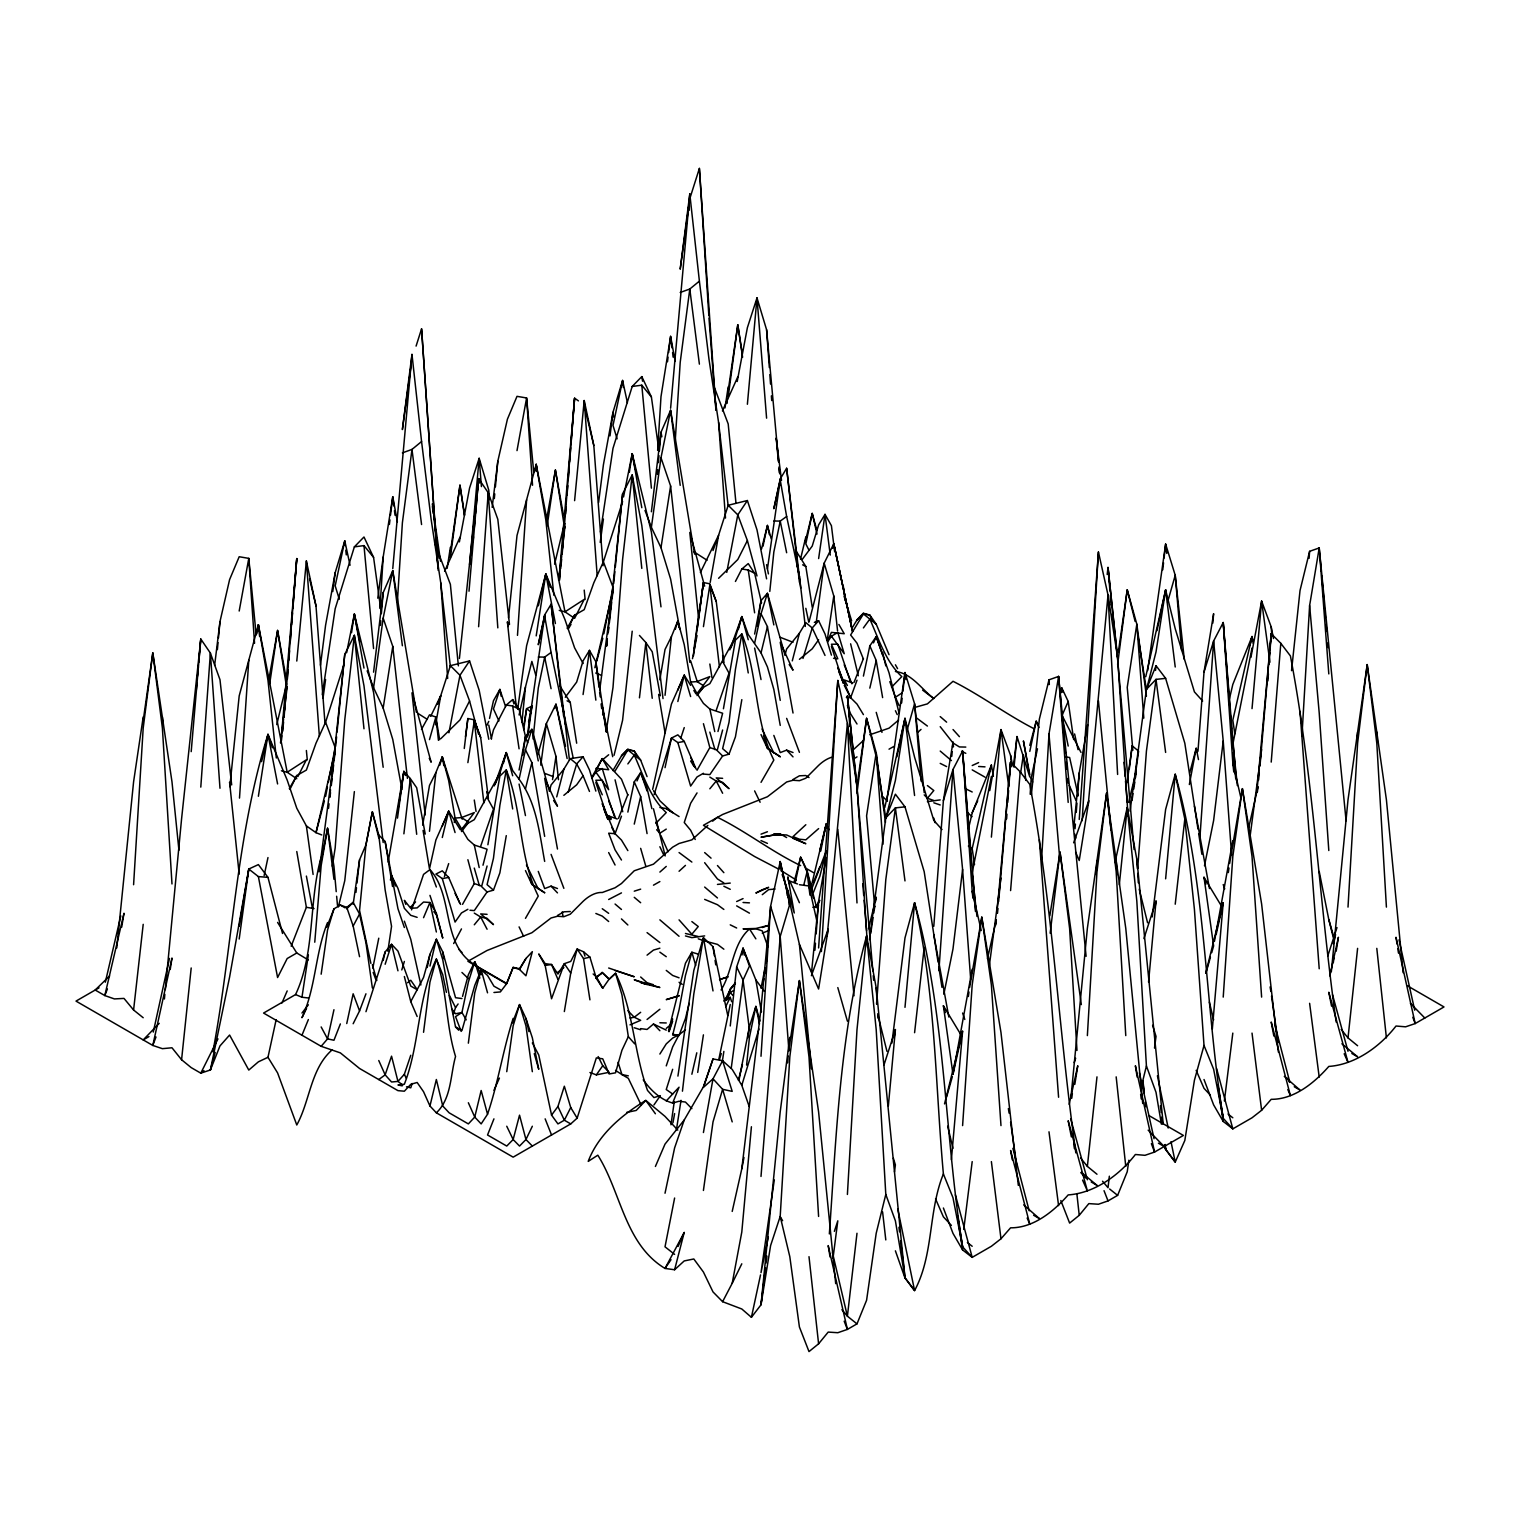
<?xml version="1.0" encoding="UTF-8"?>
<svg xmlns="http://www.w3.org/2000/svg" width="1520" height="1520" viewBox="0 0 1520 1520"><rect width="100%" height="100%" fill="white"/><g stroke="black" fill="none" stroke-linecap="round" stroke-linejoin="round"><path stroke-width="1.5" d="M867.597 947.283L856.995 786.068L847.4 723.52L837.805 680.485L821.389 951.558M1128.087 816.43L1117.618 657.571L1108.023 595.023L1098.428 551.988L1082.164 820.724M847.4 1194.454L856.995 1029.648L866.59 935.94L876.204 987.829L904.989 1277.712L914.584 1290.613C933.907 1254.665 928.093 1211.554 943.388 1173.953C935.199 1083.532 935.579 991.477 914.584 902.709L904.989 937.897L891.898 1043.081M1041.599 859.408L1048.99 734.084L1058.585 676.438L1048.99 679.82L1039.376 719.074L1031.396 794.447M1087.37 1035.595L1096.984 871.625L1106.579 793.079L1125.769 928.302L1142.717 1103.539M1301.956 735.642L1309.613 605.587L1319.208 547.96L1309.613 551.323L1300.018 590.577L1291.544 670.662M1348.012 907.098L1357.607 743.128L1367.202 664.582L1386.411 799.805L1403.112 972.705M133.589 884.716L143.203 728.023L152.798 652.84L171.988 781.85L178.942 850.25M689.092 210.444L689.377 205.732M677.806 1130.101L665.019 1116.383L645.81 1100.423C621.832 1114.92 598.291 1134.604 588.221 1161.375L597.816 1155.2C621.11 1192.06 624.644 1244.044 665.019 1268.44L674.614 1269.751L684.209 1260.935L693.804 1258.978L703.418 1272.031L713.013 1291.924L722.608 1301.69L741.798 1308.986L751.412 1317.308L761.007 1304.806L770.602 1245.583L780.197 1216.437L789.811 1057.008L799.406 980.571L818.596 1111.918L835.696 1283.64M1050.149 933.204L1060.029 852.074L1081.328 1004.587M379.981 608.456L383.173 557.061L392.768 496.736L397.366 521.816M397.347 602.319L402.382 522.804L411.977 449.426L421.572 441.541L411.977 354.407L402.382 429.571L411.008 366.092M657.647 450.395L660.991 396.663L670.605 336.338L675.184 361.418M675.165 441.921L680.2 362.406L689.795 289.028L699.39 281.143L689.795 194.009L680.2 269.173L689.472 201.001M1096.091 874.589L1096.984 860.548M1357.17 739.062L1357.607 732.051M761.007 1056.267L770.602 906.338L780.197 861.593L799.406 944.357L811.395 1068.883M1030.18 794.238L1031.225 777.841L1037.476 748.771M142.728 723.995L152.798 652.84L162.393 728.023L171.988 883.956M239.495 798.095L248.786 660.231L258.381 624.739L287.185 772.255L296.78 778.734M449.73 556.681L459.971 485.165L464.588 515.071M517.484 635.36L526.604 499.833L536.199 464.341L565.003 611.838L574.598 618.336L584.212 599.393L565.003 611.838L559.246 610.375M727.073 403.351L727.396 398.639M727.719 393.927L737.789 324.767L742.064 352.374M837.805 680.485L818.596 947.948M1098.428 551.988L1079.238 819.451M962.597 1125.598L972.192 984.941L981.787 917.13L1000.977 1032.46L1018.324 1185.372M1223.22 997.101L1232.815 856.444L1242.41 788.633L1261.619 903.963L1278.415 1052.163M829.35 1233.936C836.437 1133.996 840.009 1033.068 866.59 935.94L876.204 1029.648L885.799 1194.454L895.394 1220.826L904.989 1277.712L900.6 1241.023M1006.62 818.881L1006.943 814.15M1007.779 802.332L1008.596 790.514M1008.938 785.802L1010.591 762.166L1020.186 771.799L1029.781 784.415C1052.942 906.167 1058.585 1030.294 1075.837 1152.882M1267.908 680.922L1268.402 673.835M1269.067 664.392L1269.884 652.574M1270.226 647.843L1271.214 633.669L1280.809 643.321L1290.404 655.918C1313.451 776.891 1319.075 900.22 1336.175 1022.048M200.792 787.113L210.387 653.087L200.792 639.027L181.583 818.843L165.3 989.615M478.61 626.715L488.205 492.689L478.61 478.629L459.42 658.445M284.069 717.326L296.78 558.562L281.048 740.487M562.134 554.572L574.598 398.164L578.436 400.881M876.546 1003.998L885.799 879.643L895.394 807.88L904.989 806.854L924.198 871.72L938.049 962.084M1048.629 684.475L1048.99 679.82L1049.332 684.513M1137.701 868.471L1146.422 751.146L1156.017 679.383L1165.631 678.357L1184.821 743.223L1197.969 829.008M1309.1 558.315L1309.613 551.323M814.929 950.228L815.461 943.255M816.164 933.945L818.596 901.36L826.196 857.85M933.793 926.307L943.388 800.603L952.983 742.159L953.477 746.852M1075.039 828.704L1075.4 824.068M1076.255 812.421L1076.958 803.111M1077.49 796.138L1079.238 772.882L1087.636 724.774M1197.969 751.26L1204.011 672.106L1213.625 613.681L1212.827 623.124M287.375 679.174L288.097 669.712M288.838 660.269L289.579 650.807M290.32 641.345L291.061 631.883M291.612 624.777L292.543 612.959M292.904 608.228L296.78 558.562M565.554 514.045L566.105 506.958M567.036 495.121L567.777 485.678M568.328 478.572L569.259 466.754M569.62 462.023L570.722 447.83M571.102 443.099L574.598 398.164L558.885 580.089M1010.591 890.587L1020.186 771.799M1271.214 762.09L1280.809 643.321M392.768 568.613L411.977 354.407M670.605 408.215L689.795 194.009M951.387 1159.741L962.597 1031.244L944.528 1103.919M998.64 901.569L1010.591 762.166L1011.598 766.783M1212.333 1028.964L1223.22 902.747L1205.721 973.161M1259.985 766.023L1271.214 633.669L1256.926 791.692M314.754 942.21L321.157 865.602L327.56 828.21L333.963 866.362L336.224 891.651M779.608 868.623L780.197 861.593L789.811 904.153L780.197 936.529L761.007 1176.442M951.786 756.352L952.185 751.621M952.584 746.89L952.983 742.159M191.197 751.621L200.792 639.027L198.74 662.283M380.38 625.423L380.779 620.73M416.366 712.234L392.768 570.646L383.173 592.648L381.368 613.719L373.578 557.365L363.983 536.997L354.369 546.858L335.179 608.722L322.259 694.754M469.015 591.204L478.61 478.629L479.579 483.037M657.4 474.373L657.799 469.699M658.388 462.669L658.996 455.658M659.395 450.965L660.991 432.25L670.605 410.248L694.602 554.154M787.607 1062.898L788.196 1055.925M788.595 1051.27L799.406 980.571L809.001 1057.008L818.596 1216.437M1049.826 915.8L1060.029 852.074L1069.624 928.53L1076.977 1050.434M196.289 690.213L196.916 683.221M197.524 676.248L198.341 666.938M473.1 541.443L473.499 536.788M474.316 527.478L474.943 520.505M475.551 513.532L478.61 478.629M938.904 970.634L952.983 769.519L962.597 751.013L975.783 910.917M1199.926 837.444L1213.625 641.022L1223.22 622.516L1236.216 780.083M991.382 837.121L1000.977 729.581L1010.591 755.421L1012.415 764.712M1252.024 708.624L1261.619 601.084L1271.214 626.924L1273.494 638.533M320.53 864.234L327.56 828.21L333.963 879.282M469.566 564.661L479.161 458.299L488.775 490.162L489.459 499.605M747.384 404.263L756.998 297.901L766.593 329.764L778.677 462.08M751.412 1126.757L741.798 1232.036L732.203 1283.298L722.608 1301.69M827.165 936.13L847.4 723.52L856.995 902.937M995.866 924.901L996.284 920.189M996.93 913.102L1010.591 762.166M1088.149 805.334L1108.023 595.023L1117.618 774.44M888.345 1105.971L895.394 1029.572L884.013 1064.874M904.989 1007.323L914.584 902.709C945.896 1014.657 944.11 1132.571 962.597 1246.818L972.192 1257.363L991.382 1246.267L1000.977 1238.781L1010.591 1227.818C1033.448 1228.008 1053.74 1211.402 1068.18 1194.91C1094.571 1193.124 1119.442 1175.093 1135.383 1154.497L1144.978 1155.314L1154.573 1152.065L1183.377 1135.44L1148.816 1115.49M1148.55 982.11L1156.017 901.075L1143.933 938.581M1165.631 878.826L1175.226 774.212C1206.538 886.16 1204.733 1004.074 1223.22 1118.321L1232.815 1128.866L1252.024 1117.789L1261.619 1110.284L1271.214 1099.321C1294.071 1099.511 1314.363 1082.905 1328.803 1066.432C1355.194 1064.627 1380.065 1046.596 1396.006 1026.019L1405.601 1026.817L1415.196 1023.568L1444 1006.943L1407.52 985.872M217.379 649.629L218.025 642.618M218.462 637.963L219.982 621.623L229.596 579.595L239.191 556.738L248.786 558.372L256.158 634.923M494.323 498.579L494.76 493.905M495.406 486.894L497.819 461.225L507.414 419.197L517.009 396.34L526.604 397.974L533.748 472.207M164.407 998.982L164.844 994.289M296.78 661.048L306.375 560.956L315.989 605.872L325.033 723.786M574.598 500.65L584.212 400.539L593.807 445.474L603.041 565.744M281.466 740.544L281.922 735.832M282.378 731.101L283.518 719.302M283.974 714.59L284.905 705.147M285.817 695.704L286.501 688.636M559.284 580.146L560.196 570.703M560.671 565.991L561.583 556.548M562.267 549.461L563.179 540.018M564.091 530.594L564.775 523.507M1014.03 767.201L1017.013 736.554L1029.8 777.005L1023.416 740.905L1029.8 774.535M1070.916 1097.839L1087.37 928.302L1106.579 793.079L1116.174 871.625L1125.769 1035.595M1331.33 971.717L1348.012 799.805L1367.202 664.582L1376.797 743.128L1386.411 907.098M335.654 746.263L336.585 736.82M337.06 732.108L344.774 654.284L354.369 635.303L363.983 685.805L383.173 842.498M613.7 583.49L614.878 571.71M615.334 566.998L622.592 493.886L632.206 474.905L641.801 525.407L663.024 698.592M811.585 971.983L818.596 901.36M997.481 913.33L997.937 908.618M1073.842 827.013L1079.238 772.882M1155.561 670.396L1156.017 665.684L1165.631 678.357M1189.343 784.529L1196.202 748.277L1197.361 752.685M1257.401 791.882L1257.876 787.17M1258.579 780.121L1259.282 773.072M116.774 947.929L133.589 781.85L143.203 716.946M521.911 722.323L525.464 687.097L531.867 661.409L535.705 674.918M543.951 621.908L544.673 614.916L551.076 604.257L565.155 724.147M779.513 485.906L780.235 478.914L786.638 468.255L800.717 588.145M230.204 783.028L239.191 695.894L248.786 660.231M282.625 731.405L283.575 722.019M508.497 617.918L517.009 535.496L526.604 499.833M533.064 738.967L538.27 688.028L544.673 657.096L551.076 652.46L544.673 615.999L538.27 644.708L544.673 614.916M559.493 580.393L560.196 573.344M560.69 568.651L561.64 559.265M769.804 591.394L773.832 552.026L780.235 521.094L786.638 516.458L780.235 479.997L773.832 508.706L780.235 478.914M746.605 1065.102L749.455 1037.248L755.858 1006.392L759.924 1021.079M1119.309 884.754L1127.232 807.462L1136.827 859.332L1163.161 1123.394M276.146 1019.711L267.976 1057.293L258.381 1061.834L248.786 1070.061L229.596 1035.044L219.982 1045.912L210.387 1069.985L200.792 1073.158L191.197 1067.61L181.583 1059.744L191.197 967.974M328.529 808.431L329.023 803.776M329.764 796.765L330.505 789.754M330.999 785.08L344.774 654.284M606.594 645.696L607.335 638.704M607.829 634.03L622.592 493.886M354.369 791.597L344.774 880.631L338.371 906.927M632.206 631.199L622.592 720.233L614.061 755.288M730.246 1025.962L736.649 966.948L743.052 948.233L755.858 979.944L761.444 1011.997M1096.984 1174.238L1087.37 1166.391L1096.984 1076.863M1357.607 1045.741L1348.012 1037.894L1357.607 948.366M355.965 892.392L356.478 887.737M356.991 883.082L359.556 859.807L365.959 844.816L372.362 811.832L378.765 834.974L385.149 889.96L391.552 926.364L387.847 951.216M429.476 831.307L435.879 772.597L442.282 756.884L462.194 819.147M665.038 695.305L671.441 636.595L677.844 620.882L684.247 644.67L690.631 682.062L697.034 693.633L703.437 687.306L709.84 683.658L735.433 637.279L741.836 616.588L748.239 634.543L761.026 652.878L767.429 666.938L773.832 689.453L780.235 725.401M901.626 702.981L902.139 698.307M902.918 691.277L904.989 672.543L914.584 703.779L924.198 792.604M1162.762 569.81L1163.541 562.78M1164.073 558.106L1165.631 544.046L1175.226 575.282L1184.308 659.433M143.203 1017.735L133.589 1010.002L143.203 924.331M329.992 797.183L330.505 792.566M331.284 785.631L332.063 778.696M332.576 774.079L333.621 764.845M334.134 760.209L335.179 750.975L315.989 832.675L321.746 834.955M606.765 646.038L607.297 641.402M608.323 632.168L608.855 627.551M609.368 622.915L611.705 602.129M612.218 597.512L612.997 590.577L594.871 667.736M914.584 1032.688L924.198 947.473M1175.226 904.191L1184.821 818.976L1175.226 774.212L1165.631 809.4L1152.236 916.921M403.883 833.834L410.286 778.544L403.883 771.419L388.151 862.106M531.069 712.804L531.867 705.945L528.561 721.981M639.445 697.832L645.848 642.542L639.445 635.436M805.296 541.481L812.231 513.399L816.886 530.48M856.995 1233.271L847.4 1316.206L856.995 1323.863L866.59 1300.246L876.204 1233.271L885.799 1194.454M989.748 790.628L1000.977 729.581L1008.672 786.011M1109.353 1176.195L1108.023 1187.709L1102.551 1181.211M1250.922 657.419L1261.619 601.084L1269.941 662.226M280.497 742.995L287.185 686.831M558.6 580.241L565.003 526.433M732.203 1211.421L741.798 1168.785L761.007 1008.501L770.602 906.338L780.197 936.529L788.918 1050.643M1107.187 574.503L1108.023 567.435L1117.618 657.571M373.578 672.163L383.173 592.648M464.265 748.486L467.875 718.542L474.278 719.815L480.681 737.542L488.11 795.91M651.396 511.746L660.991 432.25L661.865 436.734M693.443 655.899L703.437 582.54L709.84 583.813L716.243 601.54L723.672 659.927M765.529 1267.68L761.007 1304.806L780.197 1111.918L789.811 1037.324M766.08 1263.025L766.935 1256.071M943.388 800.603L952.983 769.519L962.597 869.478L952.983 948.974L943.844 994.27M1204.011 672.106L1213.625 641.022L1223.22 740.981L1213.625 820.477L1204.486 865.773M214.624 665.437L219.982 621.623M389.386 524.476L389.956 519.859M390.507 515.223L392.768 496.736L393.908 505.989M492.157 507.338L497.819 461.225M667.489 361.76L668.059 357.143M668.629 352.526L670.605 336.338L672.011 347.89M1013.384 766.175L1017.013 736.554M963.756 1229.433L972.192 1161.603M1224.379 1100.936L1232.815 1033.106M459.382 541.899L469.566 488.072L479.161 458.299L481.422 486.59M737.2 381.501L747.384 327.674L756.998 297.901L766.593 418.152M1129.284 769.006L1132.191 745.864L1138.594 751.127L1134.034 784.738M320.473 665.228L325.584 625.233L335.179 572.717L344.774 540.835L350.056 565.25M332.785 591.565L335.179 572.717M423.548 1032.289L429.951 982.091L436.354 959.063L442.757 974.7L446.405 992.37M468.35 1043.176L474.753 992.826L481.156 969.741L487.54 975.46L493.943 986.195L500.346 989.748M598.595 502.474L603.402 464.835L612.997 412.319L622.592 380.437L627.399 402.629M609.995 435.879L612.997 412.319L613.643 417.012M856.995 793.003L866.59 718.276L876.204 752.685L885.476 822.358M832.998 1258.275L837.805 1220.826L834.366 1231.352M894.501 1171.92L895.394 1164.89L893.342 1158.221M1117.618 664.506L1127.232 589.779L1136.827 624.188L1146.422 696.179M1154.516 1048.116L1156.017 1036.393L1152.597 1025.278M1071.771 1098.2L1072.379 1093.545M1333.306 962.711L1333.914 958.056M319.086 871.815L335.179 749.835M377.777 598.177L383.173 557.061M599.678 690.308L612.997 589.437M450.376 557.403L459.971 485.165L464.417 515.337M465.443 736.801L467.875 718.542M544.673 615.999L527.022 737.447M527.915 735.889L531.867 705.945M697.338 628.197L703.437 582.54L694.013 648.28M728.194 397.005L737.789 324.767L742.596 357.257M767.429 568.955L780.235 479.997M989.216 966.511L1000.977 878.066M1250.162 835.677L1261.619 749.569M540.778 765.13L546.364 723.558L555.959 704.178L565.554 746.282M816.126 623.219L824.182 563.16L833.777 543.78L852.53 631.503M886.73 801.344L904.989 672.543L905.863 679.573M869.421 939.626L885.799 817.855L895.394 794.181L904.989 806.854M1147.657 670.529L1165.631 544.046L1166.79 553.413M1130.063 811.129L1146.422 689.358L1156.017 665.684M239.191 939.037L248.786 869.041L258.381 864.595L267.976 877.363L282.53 933.489M323.019 698.155L325.584 679.497M397.48 818.121L403.883 771.419L405.479 775.504M523.735 729.638L526.604 708.643L532.361 705.983M600.21 542.412L603.402 519.099M401.964 789.545L392.768 739.461L383.173 708.092L373.578 687.705L383.173 618.146L392.768 570.646L402.382 645.753M680.2 485.355L670.605 410.248L660.991 457.748L651.396 527.288L660.991 547.694L670.605 579.063L679.782 629.147M506.749 1071.676L513.152 1025.791L519.536 1004.587L525.939 1018.4L532.342 1037.799L538.745 1069.301L534.261 1053.626M703.418 1190.464L713.013 1121.893L722.608 1089.308L713.013 1078.82L722.608 1060.713L732.203 1069.415L741.798 1085.318L749.189 1106.465M968.354 996.531L968.981 991.971M969.627 987.43L981.787 917.13L991.382 984.941L1000.977 1125.598M1127.08 782.629L1132.191 745.864M1228.331 872.575L1228.977 868.034M1229.623 863.474L1242.41 788.633L1252.024 856.444L1261.619 997.101M212.895 1051.802C232.75 946.276 235.885 837.425 267.976 734.388L287.185 780.083L296.78 808.241L306.375 825.892L313.101 874.456M517.674 709.08L526.604 645.753L545.813 573.99L565.003 619.666L574.598 647.843L583.129 663.518M731.215 1068.351L743.052 980.077L749.455 966.112L743.052 948.233L742.045 954.921M353.153 904.267L359.556 859.807M670.966 1124.8L674.272 1101.62M677.92 1076.103L693.804 970.501L703.418 937.707L713.013 946.675L727.776 1015.55M857.66 781.014L866.59 718.276L875.634 754.452M884.792 807.481L904.989 718.39L914.584 757.226L933.793 820.382L942.02 829.54M1118.283 652.517L1127.232 589.779L1135.136 621.433M1145.757 676.685L1165.631 589.893L1175.226 628.729L1194.416 691.885L1202.643 701.043M1128.885 1160.216L1127.232 1171.749L1117.618 1195.366L1108.023 1200.914L1098.428 1204.239L1088.833 1203.612L1079.238 1215.316L1069.624 1223.087L1060.827 1200.534M321.157 974.187L327.56 929.936L333.963 908.846L340.366 905.084L346.75 907.364L353.153 926.041L359.556 956.688M583.072 694.545L589.475 650.37L595.859 661.694L606.537 732.07M818.634 558.562L825.018 514.368L831.421 525.692L834.632 551.513M522.785 755.022L525.464 736.649L531.867 729.277L549.157 790.077M757.321 625.917L761.026 600.647L767.429 593.275L784.7 654.075M269.705 683.753L277.59 630.401L286.387 679.782M547.181 525.673L555.408 470.003L563.407 514.881M552.539 779.608L555.959 756.371L546.364 723.558L537.966 754.528M827.26 640.11L833.777 595.973L824.182 563.16L809.096 621.623M398.487 807.158L403.883 771.419M600.438 532.038L612.997 448.324L632.206 386.46L641.801 376.599L651.396 396.948L659.015 451.003M308.37 997.994L301.967 997.234L308.37 954.94M447.165 568.328L450.376 547.276M724.983 407.93L728.194 386.878M697.718 1072.417L703.418 1034.854M787.132 895.299L787.854 890.606L782.154 874.551M870.713 933.451L873.107 917.548M873.791 913.007L874.817 906.205M875.501 901.664L876.204 897.123L868.509 928.682M1020.566 773.338L1023.416 754.623L1025.753 780.406M1132.02 800.413L1133.046 793.611M1133.749 789.07L1134.775 782.249M1135.459 777.708L1136.143 773.167M351.538 632.643L354.369 614.061L373.578 692.455L383.173 767.258M467.875 762.641L474.278 720.974L480.681 737.542M629.356 472.245L632.206 453.663L651.396 532.057L660.991 606.86M703.437 626.639L709.84 584.972L716.243 601.54M722.437 1060.713L723.862 1051.403M894.33 1036.526L895.394 1029.572M1155.314 905.711L1156.017 901.075M170.221 969.513L171.988 958.018L152.798 1045.437L162.393 1048.667L171.988 1047.774L181.583 1059.744M258.381 796.271L267.976 734.388L272.422 747.726M332.329 866.267L335.179 847.875L344.774 719.853L354.369 635.303L363.983 728.783M383.173 708.092L392.768 646.38L383.173 618.146M536.199 635.873L545.813 573.99L550.24 587.328M606.252 731.158L612.997 687.477L622.592 559.455L632.206 474.905L641.801 568.385M660.991 547.694L670.605 485.982L660.991 457.748M676.381 1130.044L681.017 1100.328M682.442 1091.189L693.804 994.023L703.418 937.707L713.013 990.926M747.669 1038.008L749.455 1026.551L755.858 1006.392L759.506 1024.024M914.584 795.492L904.989 718.39L895.394 780.425L885.799 818.273L876.204 756.713M1175.226 666.995L1165.631 589.893L1156.017 651.928L1146.422 689.776L1137.891 635.056M1074.83 1084.33L1077.775 1065.767L1069.187 1104.375M1336.194 951.197L1338.417 937.27L1329.829 975.878M774.288 1179.938L761.007 1272.658L768.322 1237.033M121.695 927.181L123.994 913.235L104.804 995.562L114.399 998.925L123.994 998.412L133.589 1010.002M556.719 796.879L563.863 769.196L570.266 758.632L583.072 756.713L589.475 769.956L595.859 791.103M792.281 660.877L799.425 633.194L805.828 622.63L812.231 627.95L825.018 655.424M239.191 926.25L248.786 869.041L258.381 876.584L267.976 877.363M523.925 724.66L526.604 708.643L531.411 712.424M512.392 1022.941L519.536 1004.587L525.939 1025.791L532.342 1071.676M564.338 1011.56L570.741 973.066L577.144 949.012L583.547 951.786L589.931 957.144L596.334 978.424L602.737 988.247L609.14 979.108L615.543 973.256C633.65 1010.097 633.688 1052.106 647.539 1090.467L653.942 1097.573L660.326 1095.673L653.942 1104.945M256.842 633.783L258.381 624.739L267.976 680.333L276.317 758.005M422.674 825.151L429.476 785.46L435.879 772.597M535.059 471.124L536.199 464.341L545.813 519.935L553.888 595.251M602.642 714.951L603.402 710.448M659.832 679.801L665.038 649.458L671.441 636.595M506.274 835.639L499.871 872.86L493.468 890.169L487.084 891.955L474.278 910.613L470.003 910.252M741.836 699.637L735.433 736.858L729.03 754.167L722.627 755.953L709.84 774.611L703.437 774.079M763.059 983.25L763.857 978.633M764.655 974.016L765.453 969.38M326.762 927.143L333.963 908.846M739.062 1079.808L749.455 1026.551M269.192 677.54L277.59 630.401L286.444 686.28M248.786 869.041L229.596 977.075L210.387 1069.985L215.194 1052.41M435.575 724.85L440.762 695.628L450.376 665.665L469.566 660.934L479.161 690.251L488.775 739.252M547.01 517.142L555.408 470.003L564.642 528.2M710.201 582.445L718.599 535.23L728.194 505.267L747.384 500.536L756.998 529.853L766.593 578.854M487.882 844.778L499.871 776.074L506.274 769.937C522.652 810.312 518.643 857.204 538.27 896.078L525.464 918.346M723.425 708.776L735.433 640.091L741.836 633.935C758.214 674.31 754.205 721.202 773.832 760.076L761.026 782.344M703.418 1132.533L713.013 1078.82L703.418 1087.389L713.013 1058.965L722.608 1060.713L732.203 1091.379L722.608 1089.308L732.203 1121.893M672.942 1122.805L674.614 1113.59M239.191 611.021L248.786 558.372L254.543 643.302M517.009 450.623L526.604 397.974L532.532 485.26M961.381 1035.5L943.388 1005.746L952.983 1074.355L972.192 969.228M1214.461 941.298L1232.815 840.731M321.157 857.204C308.446 902.12 315.59 952.014 295.564 994.574L263.568 1013.061L321.157 1046.311L340.366 1052.885L359.556 1068.484L397.955 1090.638L404.358 1091.208L410.761 1084.311L417.145 1082.487L423.548 1091.702L429.951 1105.99L436.354 1112.811L513.152 1157.157L570.741 1123.907L577.144 1118.15L596.334 1057.92L602.737 1058.813L609.14 1073.975L615.543 1072.816L621.927 1050.282L628.33 1036.64L621.927 994.726L615.543 973.256L609.14 979.355L602.737 972.971L596.334 976.771L593.142 973.959M454.233 822.51L455.069 818.064L448.685 780.672L442.282 756.884L439.717 765.358M519.08 770.051L525.464 736.649L527.611 742.767M754.623 634.049L761.026 600.647M741.798 1168.785L743.983 1157.461M652.669 789.336L671.441 704.026L684.247 675.184L690.631 685.349M325.584 796.48L327.408 787.17M328.32 782.515L335.179 747.593L325.584 722.19L344.071 664.183M603.858 633.764L612.997 587.195L603.402 561.792L622.592 501.543M674.614 1198.026L665.019 1246.818L674.614 1254.38M692.474 658.692L697.034 635.531M346.598 652.821L354.369 614.061L359.86 641.706M372.818 968.05L378.765 938.201M623.523 496.983L632.206 453.663L635.398 469.775M761.007 988.247L765.111 967.746M766.042 963.186L766.954 958.645M972.192 872.841L991.382 776.492M1232.815 744.344L1252.024 647.995M820.762 851.048L826.253 823.954L828.989 829.749M1060.884 692.474L1061.815 687.952L1068.199 701.48L1073.652 739.537M811.547 885.191L826.253 823.954L827.241 828.267M427.215 967.556L429.951 954.37L436.354 939.208L442.757 951.938L455.544 997.709L461.947 998.545M718.884 1059.117L730.246 1004.511M627.855 812.098L634.258 781.869L640.661 772.616L647.064 788.386L651.871 808.659M763.002 546.231L767.429 525.407L771.267 538.916M665.019 1193.238L674.614 1147.885L684.209 1120.031L703.418 1086.819L713.013 1058.965M795.226 882.74L800.641 857.185L807.044 870.333L816.639 907.725M863.417 676.096L869.82 645.867L876.223 636.614L889.029 672.771L899.156 713.412M896.838 756.865L904.989 718.39M1029.8 751.374L1036.203 721.183L1038.046 724.945M1156.986 630.648L1165.631 589.893M264.138 875.558L267.976 857.565M346.75 1023.549L353.153 993.795L359.556 1010.895L353.153 1023.739M448.932 732.773L459.971 675.26L469.566 660.934M726.75 572.375L737.789 514.862L747.384 500.536M751.412 1317.308L760.532 1274.881M544.673 861.403C539.448 833.359 536.655 802.864 519.08 779.228L525.464 749.816L531.867 729.277L538.27 760.912M665.038 767.657L671.441 738.093L677.844 734.844L684.247 741.437L696.122 769.063M754.623 643.226L761.026 613.814L767.429 593.275L773.832 624.91M153.292 1032.061L169.461 958.436M333.963 1009.717L327.56 1038.882L321.157 1046.311M489.535 718.447L493.468 700.72L499.871 689.396L505.571 706.553M952.983 1074.355L962.597 1031.244M1216.152 934.515L1223.22 902.747M987.487 958.664L996.322 919.79M1248.642 827.887L1257.99 786.714M383.192 960.488L385.149 951.938L391.552 944.3L397.955 951.083L410.761 986.062L417.145 989.71L410.761 1001.623L417.145 1016.5M519.08 714.97L525.464 687.097M691.866 1074.241L696.787 1052.809M974.51 864.614L972.192 848.616L991.382 765.035L993.377 776.34M634.258 824.106L640.661 796.518L634.258 781.869M869.82 688.123L876.223 660.516L869.82 645.867M1114.958 862.6L1127.232 807.462L1136.827 901.151L1146.422 1065.976L1156.017 1092.329L1161.394 1124.192M1252.86 641.193L1252.024 636.557L1232.815 720.119L1234.81 733.837M105.336 982.205L120.802 915.876M261.592 761.672L267.976 734.388L277.59 783.94M538.346 605.834L545.813 573.99L555.408 623.542M968.449 828.837L972.192 812.934L991.382 765.035L989.786 771.818M1229.091 700.34L1232.815 684.437L1252.024 636.557L1253.221 643.34M1249.877 645.563L1252.024 636.557M429.951 966.074L436.354 939.208L442.757 959.728L449.141 994.821L455.544 1007.57L453.416 1013.973M800.489 559.265L805.828 536.883M554.895 708.605L555.959 704.178L567.112 758.518M832.713 548.207L833.777 543.78L852.074 629.299M276.754 724.603L286.634 683.81M554.591 564.205L564.452 523.412M429.951 1105.99L436.354 1079.504L442.757 1105.99L449.141 1112.811L468.35 1123.907L474.753 1117.067L481.156 1090.505L487.54 1114.236L481.156 1123.907L474.753 1117.067L468.35 1102.741M442.282 837.52L448.685 811.186L460.408 829.863M525.464 788.88L531.867 762.622L525.464 749.816M677.844 701.518L684.247 675.184L690.631 696.559M761.026 652.878L767.429 626.62L761.026 613.814M819.85 850.136L826.253 823.954M1060.2 694.507L1061.815 687.952L1062.784 692.265M1128.6 802.446L1136.276 770.887M689.187 1003.39L685.463 1018.476L679.06 1035.462L672.657 1035.044L679.06 1009.812L685.463 975.403L691.866 952.242L698.25 954.123M1141.349 1086.515L1146.422 1065.976M1333.325 943.692L1335.586 934.591M491.245 738.815L493.468 729.885L506.274 705.033L512.677 699.599L519.08 709.251L526.015 738.891M761.558 548.948L767.429 525.407L769.405 534.66M668.496 1030.959L685.463 963.243L691.866 952.242L695.704 965.428M803.852 884.83L807.044 871.929L800.641 857.185L794.257 881.429M482.999 865.222L487.084 849.243L474.278 845.006L467.875 839.382L455.069 818.064L461.472 817.589L474.278 812.592L461.472 829.616L467.875 823.308L474.278 819.66L499.871 773.281L506.274 752.59L512.677 770.545L519.08 779.228M717.972 731.5L722.627 713.26L709.84 709.004L703.437 703.38L697.034 693.538M674.614 1269.751L684.209 1232.473L665.019 1268.44L671.004 1259.662M738.397 1080.207L742.463 1064.589M390.393 880.023L391.552 875.615L397.955 888.345L404.358 908.314L410.761 915.325L417.145 917.339M1029.8 745.427L1036.203 721.183L1038.958 727.51M1189.799 772.54L1196.202 748.277L1198.482 759.582M324.387 801.002L315.989 832.675L306.375 825.892M596.809 660.972L602.794 638.343M811.699 888.991L826.253 850.934L819.85 876.28L813.447 892.354M481.84 885.685L487.084 866.001M487.54 1114.236C498.218 1082.753 503.006 1049.94 513.152 1018.4M717.402 749.683L722.627 729.999M462.536 996.398L468.35 974.776L474.753 961.704L481.156 974.776M503.367 763.363L506.274 752.59L512.677 775.751M738.34 629.527L741.836 616.588L748.239 639.749M549.328 791.331L551.076 784.985L563.863 769.196M784.89 655.348L786.638 648.983L799.425 633.194M1184.821 818.976L1194.416 909.34L1204.011 1045.456L1194.416 1080.283L1184.821 1140.494L1175.226 1162.116L1165.631 1149.481L1164.149 1145.301M429.951 954.37L423.548 977.436L417.145 989.71M946.58 1097.098L952.356 1076.635M1205.949 973.142L1210.414 957.239M1211.706 952.698L1213.625 945.877L1204.011 877.268L1220.826 905.027M429.476 739.613L435.879 717.003L429.476 714.875L421.477 729.372M906.908 730.74L914.584 703.779L921.196 781.261M1167.55 602.262L1175.226 575.282L1181.629 650.427M741.798 1085.318L758.955 1029.002M675.279 629.356L677.844 620.882L679.041 627.513M401.793 969.931L404.358 961.457M668.819 1031.548L672.657 1018.989M719.378 1059.725L721.297 1053.531M365.959 1011.693L385.149 951.938M570.741 1107.548L564.338 1120.202L557.935 1123.907L551.551 1115.091L557.935 1106.522L564.338 1086.211L570.741 1107.548L577.144 1118.15M672.657 1069.282L666.254 1089.536L672.657 1094.02L679.06 1087.199L672.657 1103.045C660.364 1099.644 650.484 1089.954 643.226 1079.808M416.081 346.104L421.572 328.833L438.197 570.399M689.795 198.645L699.39 168.416L716.015 410.001M385.149 964.25L391.552 944.3L397.955 970.805M1074.222 1062.632L1075.647 1058.243M1327.739 956.042L1336.992 927.561M412.167 1083.475L410.761 1087.826L406.486 1086.819M444.41 876.622L448.685 863.607M680.675 738.454L684.247 727.605M568.138 792.281L576.669 763.952L583.072 756.713M570.741 973.066L564.338 963.68L551.551 998.773L545.148 965.428L538.745 953.952L545.148 963.642L551.551 964.516L557.935 974.073L564.338 963.68L570.741 961.419L577.144 949.012L583.547 958.626L589.931 999.837M802.978 658.445L812.231 627.95L818.634 620.73L825.018 633.973L831.421 655.12M453.663 943.559L461.472 928.91M378.765 1060.523L385.149 1074.849L391.552 1081.993L397.955 1081.404L404.358 1074.26L410.761 1055.26M666.254 1065.881L672.657 1046.919L679.06 1034.683L685.463 1029.838M327.56 922.545C315.096 953.154 315.951 987.601 301.967 1017.716L306.527 1008.482M669.104 1031.605L672.657 1021.212M654.132 794.637L671.441 738.093L677.844 742.577L690.631 786.068L697.034 776.967L703.437 773.281M494.266 785.878L506.274 752.59M729.828 649.876L741.836 616.588M811.395 975.707L828.191 929.233L818.596 989.007L799.406 944.357M1073.633 842.802L1088.833 800.736L1079.238 860.51L1075.571 852.017M437.57 704.368L440.762 695.628L430.673 716.338M712.994 550.525L718.599 535.23L700.397 572.489M627.855 850.611L621.471 840.085L615.068 833.72L621.471 816.183M863.417 714.609L857.014 704.083L850.63 697.718L857.014 680.181M359.556 1010.895L365.959 993.795M155.99 1036.982L152.798 1045.437L76 1001.11L99.047 987.81M411.559 909.891L423.548 874.399L429.951 869.611C453.815 895.736 441.085 942.533 473.157 963.813M726.256 999.951L730.246 989.387L735.376 983.516L730.246 989.216L735.376 982.68M296.78 851.542L306.375 907.288L291.175 946.219M340.366 1023.929L333.963 1040.25L327.56 1038.882L321.157 1026.95M618.469 818.406L627.855 794.618M854.031 682.404L863.417 658.616M107.407 988.95L104.804 995.562L95.19 990.033L109.592 975.992M493.943 992.484L500.346 991.933L506.749 983.573L513.152 967.385L519.536 968.715L525.939 958.493L532.342 951.653L525.939 975.802L519.536 969.475L513.152 967.385L506.749 983.117M493.943 1118.853L487.54 1134.984L506.749 1146.061L513.152 1139.525L519.536 1115.167L525.939 1139.525L532.342 1146.061M480.681 846.26L493.468 809.153L487.084 797.487M716.243 710.258L729.03 673.151L722.627 661.485M301.967 1035.234L308.37 1019.559M813.447 882.417L819.85 866.723M423.548 917.681L429.951 902.5L423.548 902.044L417.145 907.877L410.761 908.333L404.358 900.353L405.783 904.343M721.107 989.976C732.963 970.881 732.108 944.319 749.455 928.967L755.858 928.796L762.261 930.867L767.942 946.827M442.282 826.158L448.685 811.186L455.069 832.561M677.844 690.175L684.247 675.184M655.405 1166.467L665.019 1144.104L684.209 1120.031M495.311 783.864L499.871 773.281M730.854 647.862L735.433 637.279M281.941 1003.01L287.185 990.926M637.013 780.938L640.661 772.616L647.064 791.008M873.487 642.865L876.223 636.614L882.626 655.006M678.11 1246.419L684.209 1232.473M1061.815 715.977L1068.199 701.48M448.685 811.186L435.879 840.009L429.476 868.813L423.073 830.414M592.211 776.625L602.262 758.594L621.471 779.209L627.855 795.093M827.773 640.623L831.421 632.377L844.227 633.726L838.888 624.454M493.943 1090.296L499.434 1078.079M444.6 571.33L459.971 537.263M722.437 410.932L737.789 376.865M325.584 722.19L315.989 743.223L306.375 770.07L296.78 775.523L289.313 788.69M603.402 561.792L593.807 582.825L584.212 609.672L574.598 615.125L567.131 628.292M726.598 1000.369L730.246 992.465L733.457 990.622M972.211 812.573L977.702 800.793M486.837 725.477L488.775 721.392M532.342 1126.244L525.939 1139.525L519.536 1146.061L513.152 1139.525L506.749 1126.244M725.686 998.868L730.246 989.387M725.686 1006.677L730.246 997.329L731.671 1001.756M732.203 1283.298L741.798 1263.804M290.054 789.089L296.78 775.523M567.891 628.691L574.598 615.125M217.968 1038.863L200.792 1073.158L203.984 1070.593M297.844 776.625L306.375 759.791L287.185 772.255L281.428 770.773M450.376 665.665L459.971 675.26L469.566 700.967L459.971 719.929L440.762 738.72M728.194 505.267L737.789 514.862L747.384 540.569L737.789 559.531L718.599 578.303M612.94 770.583L621.471 755.915L627.855 749.265L634.258 751.051L640.661 760.152L647.064 776.606M595.859 771.077L602.262 758.594L608.665 769.728L595.859 768.379M735.433 581.457L741.836 569.031L748.239 563.597L754.623 573.249L761.558 602.889M353.153 926.041L359.556 914.014L353.153 902.405L346.75 907.364M615.068 771.001L627.855 749.93L634.258 751.051L636.101 755.269M467.875 859.712L474.278 883.576L462.536 904.343M703.437 723.71L709.84 747.574L697.034 770.241M519.536 969.475L525.939 958.493M568.613 628.444L571.007 624.397M815.575 907.497L819.85 900.41M851.694 628.634L857.014 619.913L863.417 613.263L869.82 615.049L876.223 624.15L889.029 654.664M697.034 792.908L690.631 803.282L684.247 822.51L690.631 830.243L695.21 839.496M659.87 1054.044L666.254 1043.898L672.657 1038.084L679.06 1034.683M592.021 778.012L595.859 772.179L602.262 768.493L608.665 789.716L595.859 772.179M827.583 642.01L831.421 636.196L837.824 632.491L844.227 653.714L831.421 636.196M589.931 1072.512L596.334 1074.868L602.737 1065.748L598.158 1056.571M570.266 758.632L576.669 763.952L583.072 775.732L576.669 784.814L563.863 795.302M697.034 693.633L709.84 676.59L697.034 681.587L690.631 682.062M818.634 639.73L812.231 648.812L799.425 659.3M455.544 1007.57L458.109 1003.96M627.855 763.914L634.258 755.079L627.855 749.93L621.471 755.858L627.855 749.265M863.417 627.912L869.82 619.077L863.417 613.928L857.014 619.856L863.417 613.263M565.288 697.281L576.669 682.081L583.072 660.858L589.475 650.37L595.859 700.131M802.275 559.379L812.231 546.079L818.634 524.856L825.018 514.368L830.262 555.085M301.967 1013.061L308.37 1004.777M461.472 831.573L467.875 823.308M697.034 695.571L703.437 687.306M656.013 823.137L666.254 812.592C650.18 797.791 643.112 774.782 634.258 755.079L640.661 760.152M891.575 687.135L901.816 676.609C885.742 661.789 878.674 638.78 869.82 619.077L876.223 624.15M780.197 1216.437L789.811 1256.679L799.406 1326.979L809.001 1351.584L818.596 1343.813L828.191 1332.09L837.805 1332.717L847.4 1329.411L856.995 1323.863M474.278 924.787L480.681 917.016L487.084 918.346L493.468 924.635L480.681 913.919L487.084 914.337M709.84 788.785L716.243 781.033L722.627 782.344L729.03 788.652L716.243 777.917L722.627 778.335M924.217 794.865L927.409 798.228L933.812 790.533L927.409 785.574M863.417 740.506L852.226 750.709M666.254 1100.974L672.657 1094.02M805.828 824.733L793.022 836.608L799.425 839.211L805.828 839.838L818.634 828.59M436.354 1112.811C451.516 1098.599 450.3 1075.191 455.544 1056.476C445.645 1024.651 447.336 990.584 436.354 959.063C417.202 998.393 420.109 1043.784 404.358 1084.216L397.955 1084.976L402.23 1085.869M898.624 720.062L889.029 728.175L869.82 734.768M410.761 906.946L415.549 901.949M885.799 817.855L895.394 807.88L904.989 880.916M1146.422 689.358L1156.017 679.383L1165.631 752.419M159.201 1023.34L143.203 1039.908L148.96 1036.583M346.75 908.808L353.153 902.405M595.859 978.234L602.262 972.268M707.864 825.379L691.866 839.876L679.06 843.486L672.657 847.153L653.467 864.177L634.258 870.77L621.471 883.519L615.068 887.775L602.262 892.506A34.143 19.703 -60 0 0 583.072 901.36L570.266 914.204L563.863 916.693L557.479 916.256L551.076 917.985L531.867 932.748L487.084 950.475L467.875 961.286L506.274 983.706M679.06 871.264L685.463 865.393M917.814 732.336L921.025 729.41M659.87 872.081L666.254 866.419M659.87 1009.242L647.064 1019.483M331.987 1049.997C310.536 1068.883 310.08 1100.879 296.78 1124.99L277.59 1072.911L267.976 1057.293M666.254 1028.413L671.061 1024.347M666.254 1030.142L653.467 1024.024L647.064 1029.439L640.661 1028.622M602.262 760.038L608.665 754.775M712.652 821.142L717.459 817.304C746.32 831.535 771.837 851.808 800.641 865.583M762.261 894.691L768.645 889.599L775.048 889.067M647.064 955.149L653.467 950.095L659.87 948.214M407.55 982.794L410.761 980.267L417.145 989.501M557.479 972.591L563.863 967.575M640.661 1012.301L634.258 1017.241L630.002 1018.02M378.765 1079.561L385.149 1074.849L391.552 1056.172L397.955 1081.404L402.762 1085.09M656.659 829.749L659.87 833.226L666.254 829.103M899.08 705.584L895.413 697.243L901.816 693.101M621.471 892.886L608.665 899.498M853.822 758.784L857.014 756.884M730.246 997.329L723.862 1001.091L730.246 992.465L732.811 995.372M557.479 915.496L563.863 911.81L570.266 911.506M793.022 779.494L799.425 775.808L805.828 775.523L809.02 777.556M308.294 959.956L296.78 953.002L287.185 958.531L277.59 977.531L258.381 876.584M467.875 909.283L461.472 912.969L455.069 922.051L442.282 878.579L435.879 874.095L442.282 870.827L448.685 877.439L459.648 902.937M889.029 749.17L893.817 746.472M653.467 885.172L659.87 881.562M972.211 765.529L978.614 762.584M736.649 901.531L743.052 898.586M719.587 979.621L728.118 976.79L719.587 979.526M762.261 933.147L768.645 930.601M814.359 622.383L818.634 620.73M793.022 752.533L786.638 750.139L780.235 752.59L773.832 735.414M557.479 888.535L551.076 886.141L544.673 888.592L538.27 871.397M761.026 834.157L767.429 831.744M680.2 292.467L689.795 289.028L699.39 364.135M402.382 452.865L411.977 449.426L421.572 524.533M630.002 1024.86L640.661 1020.319L634.258 1017.241L627.855 1010.705M762.261 927.523L768.645 925.357L755.858 928.473L743.052 928.853L749.455 928.891L755.858 938.847M634.258 891.176L640.661 889.143M679.06 995.581L666.254 999.628L679.06 995.942M596.334 1074.868L609.14 1072.303L602.737 1065.748M672.657 1103.045L679.06 1101.24L685.463 1102.057L691.866 1108.631M812.839 907.326L818.596 905.787M583.547 958.626L589.931 957.144M717.459 884.431L730.246 883.082M626.62 1112.431L636.215 1110.436L645.81 1100.423L655.405 1113.761M914.622 707.484L927.409 703.874L953.021 681.302C981.046 695.457 1006.373 714.476 1034.075 728.745M677.844 742.577L684.247 741.437M442.282 878.579L448.685 877.439M927.409 801.648L940.215 799.9M704.653 935.902L691.866 937.65L685.463 935.94M780.235 835.126L773.832 834.005L780.235 834.005L761.026 837.197L780.235 833.891L786.638 837.558M545.148 965.428L551.551 964.516L557.935 979.374M632.206 386.46L641.801 385.187L651.396 396.948M354.369 546.858L363.983 545.604L373.578 557.365M780.235 834.005L773.832 834.461L786.638 834.974L805.828 843.714L793.022 838.375M773.832 520.999L780.235 521.094L786.638 552.729M538.27 657.001L544.673 657.096L551.076 688.712M965.808 747.08L959.424 746.947L953.021 742.976L940.215 726.674M659.87 1022.77L666.254 1022.96M978.614 766.479L985.017 766.859M743.052 902.481L749.455 902.861M846.355 697.376L850.63 697.718L837.824 667.622L843.429 683.069M607.867 819.071L602.262 803.624L615.068 833.72L608.665 833.188L615.068 849.87L621.471 860.016M685.463 933.47L698.25 936.51M833.568 658.293L837.824 658.806L831.421 644.233L837.824 644.214L850.63 682.233M1065.786 756.979L1069.624 757.492L1078.212 795.758M799.406 884.697L809.001 885.989L817.076 921.994M741.836 569.031L748.239 570L754.623 573.249M506.274 705.033L512.677 706.002L519.08 709.251M895.413 671.498C911.905 673.379 921.519 689.244 933.812 698.554L922.621 690.118M659.87 807.5L666.254 808.564L679.06 816.563M306.375 907.288L314.051 908.599M672.657 1034.227L679.06 1035.462M628.33 1075.856L621.927 1074.564L615.543 1070.403M615.068 970.539L634.258 976.752L608.665 968.012M647.064 984.485L659.87 987.506L634.258 979.811L647.064 984.485L640.661 982.433L644.936 984.029M704.653 940.975L717.459 944.376L723.862 949.202M653.467 984.732L647.064 982.718L640.661 976.999M634.258 1027.748L640.661 1029.781M709.84 747.574L716.243 749.702L722.627 755.953M474.278 883.576L480.681 885.704L487.084 891.955M933.812 802.807L940.215 804.973M698.25 938.809L702.525 940.253M927.409 798.228L933.812 800.508M852.758 683.012L844.227 679.915L847.419 685.482M610.793 819.622L608.665 815.917L617.196 819.014M679.06 977.816L672.657 975.46L666.254 970.406M797.487 883.956L789.811 881.03L799.406 902.709M780.235 637.336L793.022 642.257M544.673 773.338L553.204 776.606M595.726 673.037L601.483 675.317M295.564 994.574L301.967 997.234M595.859 913.463L602.262 916.123L608.665 921.5M761.026 840.598L767.429 843.391M972.211 769.88L985.017 777.157M736.649 905.882L749.455 913.159M961.552 751.279L965.808 753.331M723.862 886.255L730.246 889.314M965.808 788.861L972.211 791.996M730.246 924.844L736.649 927.998M940.215 763.382L946.618 766.593M704.653 899.384L717.459 904.723L723.862 909.435M802.636 564.832L805.828 566.466L812.231 607.202M567.074 700.815L570.266 702.449L576.669 743.204M796.233 880.004L781.831 871.055M778.639 869.117L754.623 856.539L703.437 825.284L722.627 814.473L767.429 796.746L786.638 781.983L793.022 780.254L799.425 780.691L805.828 778.202L818.634 765.358A34.143 19.703 -60 0 1 831.421 757.34M449.141 995.695L455.544 1026.969L461.947 1030.541L474.753 985.435L481.156 969.741L487.54 992.826M1351.85 1053.493L1357.607 1056.818L1341.894 1043.784M1294.261 1086.743L1300.018 1090.068L1284.305 1076.388M807.044 868.927L813.447 872.613M1158.411 1143.192L1164.168 1146.517L1148.17 1130.177M1091.208 1181.99L1096.984 1185.315L1081.271 1172.281M1033.619 1215.24L1039.376 1218.565L1023.682 1204.885M476.349 965.941L506.749 983.497M570.741 1123.907L564.338 1120.202L557.935 1106.522M340.366 905.084L345.154 907.877M763.591 735.566L767.429 748.353L780.235 756.732L767.429 748.353L761.026 734.597M529.948 877.952L531.867 884.355L544.673 892.734L531.867 884.355L525.464 870.599M709.84 777.1L716.243 781.033L722.627 793.25M474.278 913.102L480.681 917.016L487.084 929.233M723.862 882.93L717.459 878.978L704.653 862.676M697.034 681.587L703.437 685.653M461.472 817.589L467.875 821.655M693.633 551.646L707.066 560.234M417.734 713.279L427.329 719.397M666.254 808.564L672.657 812.687L659.87 800.774L653.467 790.666M659.87 942.552L647.064 932.615M679.06 982.262L682.252 984.352M968.354 846.051L972.192 848.616M659.87 919.847L679.06 936.282M916.218 717.687L927.409 726.066M679.06 852.549L691.866 862.068M659.87 952.166L666.254 956.707M602.262 908.732L608.665 913.33M1204.011 1079.504L1213.625 1104.869L1223.22 1121.437L1232.815 1128.866L1216.627 1068.598M943.388 1208.001L952.983 1233.366L962.597 1249.934L972.192 1257.363L955.396 1194.853M691.866 921.576L698.25 926.535L691.866 934.23L679.06 919.866M1228.027 1114.027L1232.815 1117.789M967.385 1242.524L972.192 1246.267M1109.619 1189.001L1117.618 1195.366M940.215 751.07L951.406 760.57M704.653 887.053L717.459 897.959M634.258 897.332L640.661 902.728M615.068 904.039L621.471 909.473M729.03 754.167L722.627 748.638L729.03 722.247L735.433 669.351L741.836 633.935L748.239 672.942M493.468 890.169L487.084 884.64L493.468 858.249L499.871 805.353L506.274 769.937L512.677 808.944M940.215 716.604L946.618 722.152M704.653 852.587L711.056 858.154M882.626 796.613L887.414 800.983M967.233 812.193L972.04 816.677M621.471 918.916L627.855 924.977M461.947 972.458L468.35 978.576M602.737 972.971L609.14 979.108M458.755 949.278L461.947 952.432M1410.408 1003.314L1424.81 1018.02M378.765 834.974L385.149 841.529L397.955 908.694L404.358 927.504M455.544 1026.969L458.755 1030.237M653.467 1024.024L659.87 1030.712M786.638 750.139L793.022 756.884M551.076 886.141L557.479 892.886M1210.414 1095.217L1204.011 1088.339L1196.164 1070.346M951.387 1225.424L943.388 1216.836L935.541 1198.843M1080.986 1172.832L1085.774 1178.038M608.665 815.917L611.23 818.748M953.021 729.524L959.424 736.668M717.459 865.526L723.862 872.67M433.789 911.734L436.354 914.622L442.757 938.125L436.354 913.197L429.951 902.5L436.354 931.988M628.33 1036.64L634.733 1043.898M841.909 1309.708L847.4 1316.206L832.466 1252.67M1341.153 1029.401L1348.012 1037.894M1080.53 1157.898L1087.37 1166.391M451.706 1008.881L455.544 1013.783L461.947 1012.491L468.35 982.167L474.753 961.704L479.864 978.082M755.858 979.944L764.389 991.344M789.184 664.544L793.022 670.206L780.235 642.333L793.022 713.032M553.622 800.546L557.479 806.208L544.673 778.335L557.479 849.034M857.014 724.014L850.63 713.868L847.419 705.527M795.359 549.803L805.828 566.466M690.631 760.988L693.842 766.08M559.797 685.805L570.266 702.449M277.59 922.412L296.78 953.002M693.842 690.46L695.97 693.861M780.197 1216.703L782.61 1220.674M466.222 1019.863L461.947 1012.491L455.544 1016.633L461.149 1031.396M692.778 763.8L694.906 767.486M641.136 1104.945L628.33 1078.326L621.927 1074.564L618.089 1062.29M596.334 976.771L602.737 988.247M895.413 664.791L897.56 668.629M532.342 1042.948L538.745 1054.975L551.551 1115.091M1081.005 752.438L1061.815 714.932L1068.199 746.054M1069.263 785.327L1075.894 800.185M844.227 685.292L850.63 697.718M611.857 827.507L615.068 833.72M608.665 852.568L615.068 865.013M809.02 550.24L805.828 543.894L812.231 513.399L817.019 534.071M690.631 757.416L693.386 762.907M455.069 893.418L460.56 904.4M762.014 729.03L773.832 752.932M526.452 865.032L538.27 888.934M736.649 966.948L743.052 980.077L749.455 1029.838M754.623 790.913L760.114 802.256M519.08 926.896L523.64 936.358M429.248 758.252L431.167 762.223L411.977 692.816L425.163 815.005M895.413 710.733L897.256 714.609M659.87 846.735L663.518 854.487M404.358 1074.26L406.182 1078.136M668.097 851.751L660.782 835.316M498.959 720.955L493.468 708.928L499.871 689.396L501.163 696.255M1344.174 1053.759L1348.012 1062.366L1328.803 992.237L1331.558 1006.145M1082.582 1180.109L1087.37 1190.863L1068.18 1120.734L1071.372 1136.941M799.425 752.324L786.638 718.371M563.863 888.326L551.076 854.373M602.262 794.808L595.859 780.235L602.262 780.197L614.27 816.069M872.556 621.376L869.82 615.049L863.417 613.928L850.63 634.999L857.014 643.207L863.417 659.091M1287.801 1089.536L1290.404 1095.616L1271.214 1022.029L1273.836 1036.013M1027.159 1218.033L1029.781 1224.113L1010.591 1150.507L1012.32 1159.855M1287.801 1078.136L1289.549 1082.392M583.072 775.732L589.475 791.426M1204.011 1045.456L1213.625 1069.206L1223.22 1118.321L1218.052 1085.546M844.227 664.867L851.903 683.829M943.388 1173.953L952.983 1197.703L962.597 1246.818L957.79 1216.38M608.665 800.869L615.486 817.722M545.148 1118.853L551.551 1134.984M838.622 671.118L843.429 683.259M603.858 809.153L607.867 819.261M1104.033 1190.673L1108.023 1200.914M844.189 1321.203L847.4 1329.411L828.191 1245.583L830.053 1256.983M391.552 875.615L395.561 885.989M1412.802 1017.279L1415.196 1023.568L1396.006 937.27L1397.07 944.072M1151.381 1143.667L1154.573 1152.065L1135.383 1065.767L1137.15 1077.091M714.001 386.479L728.194 423.928L735.965 503.12M644.993 510.454L650.598 525.198M435.347 544.673L450.376 584.345L458.375 665.855M367.175 670.852L373.578 687.705M373.16 972.458L375.554 978.804M429.951 869.611L436.354 886.996M889.827 681.644L895.413 697.243M655.861 822.092L659.87 833.226M895.394 1250.827L904.989 1277.978L914.584 1290.613L897.731 1208.799M404.358 921.177L410.761 939.265L420.888 984.96M1223.22 884.545L1224.702 888.839M962.597 1013.042L964.801 1019.464M429.951 895.375L436.354 914.622M831.421 646.494L843.505 683.126M595.859 782.496L607.962 819.128M583.547 951.786L584.953 956.08M1031.225 777.841L1032.612 782.154M690.631 660.82L697.034 680.922M844.075 596.163L851.618 620.787M617.12 438.824L612.997 425.429L622.592 380.437L623.352 387.467M339.283 599.222L335.179 585.846L344.774 540.835L345.287 545.528M858.306 675.773L850.63 643.815M622.744 811.775L615.068 779.817M512.677 699.599L513.95 703.95M1074.602 833.853L1075.894 838.204M709.84 732.089L714.951 749.664M474.278 868.091L479.389 885.666M1319.208 871.492L1328.803 919.6L1333.933 937.498M876.223 712.348L881.98 732.393M837.805 987.582L847.4 1021.155M640.661 848.35L645.791 866.172M372.362 964.706L376.827 980.495M1204.011 877.268L1205.949 884.089M943.388 1005.746L945.307 1012.586M933.812 818.121L935.104 822.681M704.653 586.15L689.795 532.418L698.44 617.253M1332.527 994.726L1348.012 1051.27M1070.65 1118.701L1087.37 1179.767M747.384 540.569L756.998 575.966M469.566 700.967L478.572 734.141M1139.221 889.162L1147.581 922.792M877.99 1015.417L886.939 1051.289M1274.71 1024.309L1289.834 1082.297M1012.909 1148.36L1029.192 1210.794M404.358 976.524L410.761 1001.623M1328.803 919.6L1333.325 937.555M653.467 808.773L665.19 855.95M813.447 897.94L807.044 871.929L809.951 895.147M378.765 837.805L372.362 811.832L365.959 844.816L359.556 910.461L370.88 963.376M1209.35 1002.117L1213.625 1019.825M947.663 1126.187L952.983 1148.322M573.23 758.176L551.076 652.46M882.626 652.384L885.818 665.893M584.212 404.985L593.807 445.474M309.586 578.873L315.989 605.872M1230.041 710.106L1223.22 622.516L1232.815 762.793L1240.814 797.43M967.195 810.198L962.597 751.013L972.192 891.29L981.255 930.544M525.939 1018.4L528.903 1031.567M1399.027 939.816L1414.702 1010.211M1139.411 1072.854L1154.06 1138.708M359.556 914.014L365.959 942.837L372.362 987.943M1074.602 733.951L1078.06 749.664M709.84 709.004L714.761 731.576M474.278 845.006L479.199 867.559M833.777 543.78L852.492 631.484M805.828 608.323L808.773 622.174M797.145 565.706L799.425 576.612M612.693 756.694L602.262 706.648L606.404 732.203M561.583 701.708L563.863 712.595M1157.423 1075.761L1168.196 1128.03M1171.008 1141.672L1175.226 1162.116L1165.631 1149.215L1164.852 1144.674M754.623 648.071L761.026 679.573M519.08 784.073L525.464 815.575M766.593 564.699L768.417 573.895M722.627 655.519L724.014 662.435M488.775 725.097L491.511 738.891M488.452 798.437L487.084 791.521L487.711 796.176M786.638 516.458L799.425 576.156L805.296 626.43M789.127 883.633L787.854 876.907L794.257 913.007L787.854 890.606L789.127 904.685M306.375 876.071L312.493 908.542M660.345 695.761L652.232 651.757L645.848 642.542L652.232 698.288M562.229 911.886L563.046 916.408M425.22 834.081L416.689 787.759L410.286 778.544L416.689 834.29M1194.416 806.037L1209.445 888.516M933.793 934.534L948.822 1017.013M767.429 626.62L780.235 700.378M531.867 762.622L544.673 836.38M442.282 756.884L443.878 765.719M632.206 453.663L641.801 507.699M354.369 614.061L363.983 668.097M743.052 948.233L744.249 955.13M876.223 660.516L882.626 697.604M640.661 796.518L647.064 833.606M385.149 841.529L392.521 886.502M641.801 376.599L642.561 381.216M658.635 694.412L665.038 732.811M439.641 739.708L435.879 717.003L438.444 740.335M1270.112 986.917L1270.853 991.477M1008.368 1108.574L1009.109 1113.134M1073.709 1144.104L1074.45 1148.702M442.757 951.938L443.821 958.607M1397.773 948.594L1398.495 953.116M1198.691 833.587L1201.883 854.259M938.771 966.682L941.963 987.354M709.84 664.031L711.968 677.768M474.278 800.033L476.045 811.471M728.194 506.255L718.599 422.484L708.985 359.195L699.39 281.143M450.376 666.653L440.762 582.882L431.167 519.612L421.572 441.541M1217.729 1084.862L1223.22 1121.437M957.448 1215.658L962.597 1249.934M713.013 946.675L714.381 955.776M715.065 960.317L715.749 964.877M432.326 503.88L440.534 561.241M748.239 570L754.623 612.807M512.677 706.002L519.08 748.809M1271.537 996.075L1278.168 1042.511M1010.591 1122.235L1016.88 1166.372M508.041 626.525L507.414 621.832L516.268 706.705M230.223 786.923L229.596 782.23L239.191 874.171M843.391 586.682L845.234 600.419M1140.646 1094.286L1141.254 1098.941M1309.613 1003.314L1319.208 1077.129M1048.99 1131.811L1058.585 1205.626M709.84 584.972L719.435 666.919M474.278 720.974L483.873 802.921M432.421 506.54L433.314 513.589M433.922 518.282L439.014 558.22M1252.024 1033.106L1261.619 1110.284M991.382 1161.603L1000.977 1238.781M781.508 480.396L776.188 438.045L778.373 461.225M474.278 719.815L475.152 726.826M1142.698 1081.005L1144.123 1092.709M1145.282 1102.076L1145.852 1106.75M595.859 661.694L599.07 687.515M599.64 692.208L600.229 696.901M601.103 703.931L601.692 708.624M672.581 352.526L673.132 357.143M394.459 510.606L395.029 515.223M1160.406 1105.648L1161.242 1112.526M1161.774 1117.105L1162.61 1124.002M1165.08 1144.636L1165.631 1149.215L1165.175 1144.522M898.966 1227.267L899.517 1231.846M799.425 582.369L786.638 468.255M563.597 716.091L551.076 604.257M563.863 712.158L569.468 760.152M670.605 485.982L689.795 662.302M392.768 646.38L407.417 778.392M1237.356 785.574L1231.903 733.78M1142.964 1081.005L1144.294 1092.709M976.98 916.427L972.192 874.114L973.199 885.78M882.588 1211.839L885.799 1239.921M509.485 624.511L497.819 519.308L488.205 492.689L497.819 627.855M231.667 784.909L219.982 679.706L210.387 653.087L219.982 788.253M1076.901 1194.112L1079.238 1215.316M809.001 1256.679L818.596 1343.813M833.777 595.973L837.577 630.99M555.959 756.371L558.486 779.703M345.781 550.202L346.294 554.895M1376.797 948.366L1386.411 1037.894M1116.174 1076.863L1125.769 1166.391M848.559 710.03L847.4 695.932L856.995 786.068M847.4 695.932L856.995 787.797L872.86 970.9M536.199 464.341L536.94 471.409M258.381 624.739L259.616 636.519M1232.815 762.793L1233.784 772.046M972.192 891.29L972.914 898.225M1328.803 673.911L1319.208 547.96L1346.093 820.781M1068.18 802.408L1058.585 676.438L1086.097 956.308M1111.006 830.034L1098.428 700.891M854.031 995.771L837.805 829.388M780.197 861.593L781.09 870.922M584.212 590.102L585.124 599.507M306.375 750.5L307.287 759.905M779.019 468.179L779.456 472.815M641.801 385.187L651.396 488.148M363.983 545.604L373.578 648.546M779.095 466.811L779.741 473.898M1319.208 547.96L1321.298 571.14M1321.716 575.776L1322.761 587.366M1323.179 592.002L1324.224 603.592M1324.642 608.228L1325.478 617.519M1326.105 624.473L1326.732 631.427M1327.758 643.017L1328.176 647.653M1309.613 605.587L1319.208 712.861L1328.803 850.516M1132.856 750.31L1127.232 687.363L1136.827 624.188L1143.8 718.105M1058.585 676.438L1061.302 706.591M1061.701 711.227L1062.746 722.817M1063.164 727.453L1064.209 739.043M1064.836 746.016L1065.463 752.97M1066.299 762.242L1066.926 769.196M1067.762 778.468L1068.18 783.104M1048.99 734.084L1059.877 860.016M874.741 906.775L866.59 815.86L876.204 752.685L883.006 844.246M336.642 896.249L337.478 905.445M1233.423 752.628L1234.658 766.631M1235.057 771.305L1235.684 778.297M973.617 890.454L975.46 911.468M1134.091 849.49L1117.618 659.3L1108.023 567.435L1109.942 590.919M873.259 975.631L873.677 980.343M1300.018 711.322L1319.208 968.753M1110.341 595.612L1111.101 605.017M1111.861 614.403L1112.26 619.096M1123.964 762.318L1125.123 776.416M1125.503 781.109L1127.232 802.237M1039.376 839.819L1058.585 1097.25M848.939 714.723L849.889 726.465M850.478 733.514L851.048 740.544M862.752 883.766L863.721 895.508M864.101 900.201L866.59 930.734M584.212 400.539L597.189 575.719M306.375 560.956L319.371 736.117M1230.421 714.837L1231.523 729.049M967.575 814.929L968.677 829.141M969.057 833.872L970.159 848.084M970.52 852.815L971.451 864.652M708.985 318.041L715.92 410.134M437.931 568.157L421.572 328.833M1223.22 740.981L1231.618 855.038M962.597 869.478L970.653 978.88M766.593 329.764L769.329 367.536M769.842 374.604L770.526 384.047M771.381 395.865L771.723 400.577M718.599 422.484L725.496 518.073M440.762 582.882L447.678 678.471M1271.214 626.924L1271.86 636.291M1010.591 755.421L1010.914 760.095M162.393 716.946L162.849 723.995M1136.827 859.332L1137.435 868.718M1137.72 873.411L1138.328 882.816M876.204 987.829L877.249 1004.264M877.838 1013.65L878.142 1018.343M699.39 168.416L708.852 315.704M1376.797 732.051L1377.405 741.456M1116.174 860.548L1117.067 874.665M762.261 889.77L755.858 893.019L768.645 887.338L762.261 889.77"/></g></svg>
